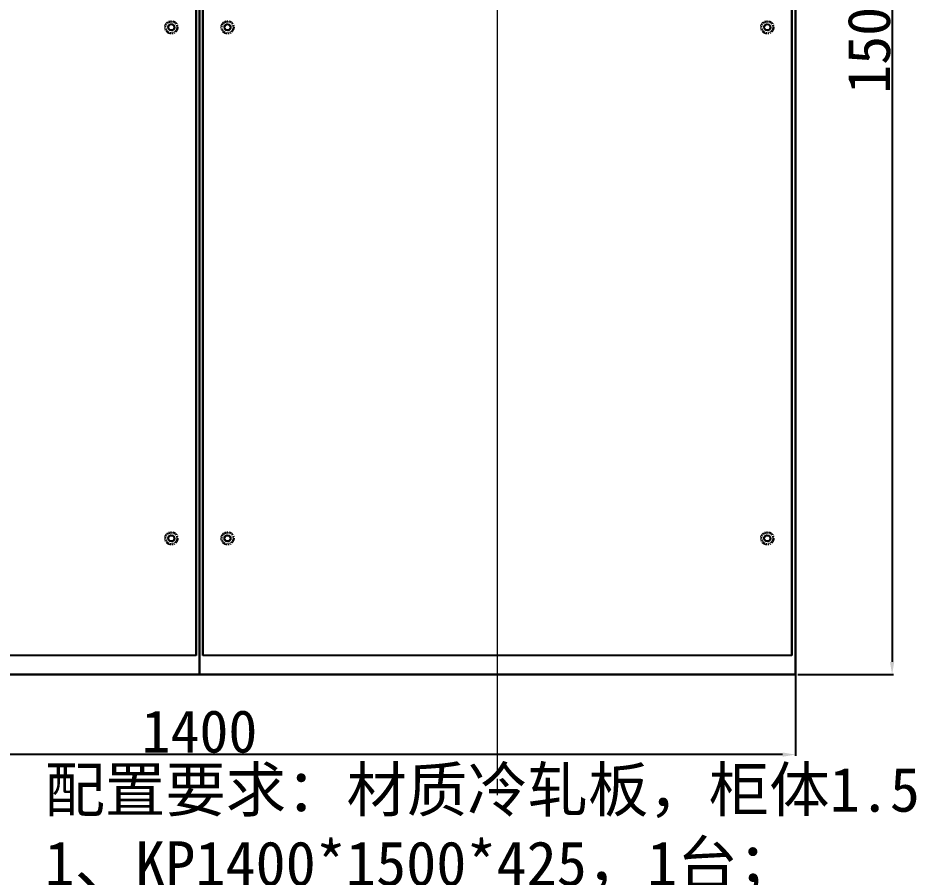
# Model space of a CAD drawing. Header units: millimetres. Extents: x 6893 to 19543, y -3475 to 6590.
# Drawn here: x 11512 to 12563, y -1901 to -892 of the extents above; entities that cross this region are included whole.
import ezdxf

# ---------------------------------------------------------------- set-up
doc = ezdxf.new("R2010")
doc.units = ezdxf.units.MM
doc.linetypes.add('CENTER2', pattern=[28.575, 19.05, -3.175, 3.175, -3.175])
doc.linetypes.add('PHANTOM', pattern=[12.7, 6.35, -1.27, 1.27, -1.27, 1.27, -1.27])
doc.layers.add('01', color=7, linetype='Continuous')
for name, color, linetype, lineweight in [('中心线', 1, 'CENTER2', 15), ('注释层', 3, 'Continuous', 0), ('轮廓层', 7, 'Continuous', 30)]:
    doc.layers.add(name, color=color, linetype=linetype, lineweight=lineweight)
doc.styles.get("Standard").update_dxf_attribs({"font": ''})
doc.styles.get('Standard').set_extended_font_data('SimSun')
doc.dimstyles.new('50#', dxfattribs={"dimtxt": 50, "dimasz": 15, "dimexe": 1.5, "dimexo": 3, "dimgap": 2, "dimtad": 1, "dimtoh": 1, "dimzin": 12, "dimdsep": 46, "dimtxsty": 'Standard', "dimcen": 20, "dimclrd": 3, "dimclre": 3, "dimclrt": 7, "dimadec": 0, "dimazin": 3, "dimtfac": 1, "dimtmove": 0, "dimatfit": 3, "dimfxl": 1, "dimarcsym": 0})

# ---------------------------------------------------------------- blocks, each defined once
blk = doc.blocks.new('*D216')
at = {"layer": 'Defpoints', "color": 0, "transparency": 16777216}
for p in [(12425.6, -163.1), (12425.6, -1663.1), (12539.2, -1663.1)]:
    blk.add_point(p, dxfattribs=at)
at = {"layer": '轮廓层', "color": 3, "lineweight": -2, "transparency": 16777216}
for p, q in [((12428.6, -163.1), (12540.7, -163.1)), ((12539.2, -178.1), (12539.2, -1648.1)), ((12428.6, -1663.1), (12540.7, -1663.1))]:
    blk.add_line(p, q, dxfattribs=at)
at = {"layer": '轮廓层', "color": 3, "transparency": 16777216}
for points in [[(12541.7, -178.1), (12536.7, -178.1), (12539.2, -163.1)], [(12536.7, -1648.1), (12541.7, -1648.1), (12539.2, -1663.1)]]:
    blk.add_solid(points, dxfattribs=at)
at = {"layer": '轮廓层', "color": 7, "transparency": 16777216, "insert": (12512.2, -913.1), "char_height": 50, "attachment_point": 5, "rotation": 90}
blk.add_mtext('1500', dxfattribs=at)
blk = doc.blocks.new('*D217')
at = {"layer": 'Defpoints', "color": 0, "transparency": 16777216}
for p in [(11025.6, -1660.1), (12425.6, -1660.1), (11025.6, -1757)]:
    blk.add_point(p, dxfattribs=at)
at = {"layer": '轮廓层', "color": 3, "lineweight": -2, "transparency": 16777216}
for p, q in [((11025.6, -1663.1), (11025.6, -1758.5)), ((12425.6, -1663.1), (12425.6, -1758.5)), ((12410.6, -1757), (11040.6, -1757))]:
    blk.add_line(p, q, dxfattribs=at)
at = {"layer": '轮廓层', "color": 3, "transparency": 16777216}
for points in [[(11040.6, -1754.5), (11040.6, -1759.5), (11025.6, -1757)], [(12410.6, -1759.5), (12410.6, -1754.5), (12425.6, -1757)]]:
    blk.add_solid(points, dxfattribs=at)
at = {"layer": '轮廓层', "color": 7, "transparency": 16777216, "insert": (11725.6, -1730), "char_height": 50, "attachment_point": 5}
blk.add_mtext('1400', dxfattribs=at)

msp = doc.modelspace()

# ---------------------------------------------------------------- linework, layer by layer
at = {"color": 7, "linetype": 'Continuous', "lineweight": 15}
msp.add_line((12425.5996, -1663.0901), (11025.5996, -1663.0901), dxfattribs=at)
at = {"color": 8, "linetype": 'PHANTOM', "lineweight": 0}
for centre, radius in [((11692.5996, -903.0901), 7.7456), ((11692.5996, -903.0901), 6.4728), ((11692.5996, -903.0901), 4.0879), ((11692.5996, -903.0901), 3.8757), ((11758.5996, -903.0901), 7.7456), ((11758.5996, -903.0901), 6.4728), ((11758.5996, -903.0901), 4.0879), ((11758.5996, -903.0901), 3.8757), ((12392.5996, -903.0901), 7.7456), ((12392.5996, -903.0901), 6.4728), ((12392.5996, -903.0901), 4.0879), ((12392.5996, -903.0901), 3.8757), ((11692.5996, -1503.0901), 7.7456), ((11692.5996, -1503.0901), 6.4728), ((11692.5996, -1503.0901), 4.0879), ((11692.5996, -1503.0901), 3.8757), ((11758.5996, -1503.0901), 7.7456), ((11758.5996, -1503.0901), 6.4728), ((11758.5996, -1503.0901), 4.0879), ((11758.5996, -1503.0901), 3.8757), ((12392.5996, -1503.0901), 7.7456), ((12392.5996, -1503.0901), 6.4728), ((12392.5996, -1503.0901), 4.0879), ((12392.5996, -1503.0901), 3.8757)]:
    msp.add_circle(centre, radius, dxfattribs=at)
for centre in [(11692.5996, -903.0901), (11758.5996, -903.0901), (12392.5996, -903.0901), (11692.5996, -1503.0901), (11758.5996, -1503.0901), (12392.5996, -1503.0901)]:
    msp.add_circle(centre, 3.5)
at = {"color": 7, "linetype": 'Continuous', "lineweight": 15}
for centre in [(11692.5996, -903.0901), (11758.5996, -903.0901), (12392.5996, -903.0901), (11692.5996, -1503.0901), (11758.5996, -1503.0901), (12392.5996, -1503.0901)]:
    msp.add_circle(centre, 3.25, dxfattribs=at)
at = {"layer": '01'}
for p, q in [((11721.5996, -1640.5901), (11029.5996, -1640.5901)), ((12421.5996, -1640.5901), (11729.5996, -1640.5901))]:
    msp.add_line(p, q, dxfattribs=at)
at = {"layer": '中心线'}
for p in [(12075.5996, -1804.6706), (12075.5996, -1763.0901)]:
    msp.add_line(p, (12075.5996, -138.1247), dxfattribs=at)
at = {"layer": '轮廓层'}
for p, q in [((11721.5996, -1640.5901), (11721.5996, -165.5901)), ((11725.5996, -1663.0901), (11725.5996, -163.0901)), ((11729.5996, -1640.5901), (11729.5996, -165.5901)), ((12421.5996, -1640.5901), (12421.5996, -165.5901)), ((12425.5996, -1663.0901), (12425.5996, -163.0901)), ((11025.5996, -1663.0901), (12425.5996, -1663.0901))]:
    msp.add_line(p, q, dxfattribs=at)

# ---------------------------------------------------------------- texts
at = {"layer": '注释层', "color": 0, "insert": (11543.7348, -1772.01), "char_height": 52, "width": 2993.046247, "attachment_point": 1}
msp.add_mtext('配置要求：材质冷轧板，柜体1.5，门板2.0\\P1、KP1400*1500*425，1台；\\P2、喷塑，柜体颜色RAL新7035，\\P3、前对开门，每台侧板1付.配HFM防雨锁，\\P  {\\C7;后背板（分为左右2块）；\\P4、每台配\\C1;2.5mm\\C7;镀锌安装板1大整块（分左右2块，\\P   中间并柜补板，高度非标见图），\\P每台纵梁4根，接地线2根，}配装门限位{\\C7;器2套； \\P5、每台配LED-02-A220-LS灯及行程开关1套；\\P\\A1;\\C0;6.按照图纸要求制作钣金件1.2，}\\P  \\A1;钣金件1需要焊接在柜体上，\\P 钣金2螺栓安装在钣金件1上。\\P7.包发件：SKB6625.230 1件，SKB6625.300 1件.', dxfattribs=at)

# ---------------------------------------------------------------- dimensions: what is measured, and where the dimension line sits
at = {"layer": '轮廓层'}
dim = msp.add_linear_dim(base=(12539.1565, -1663.0901), p1=(12425.5996, -163.0901), p2=(12425.5996, -1663.0901), angle=90, dimstyle='50#', dxfattribs=at)
dim.commit()
dim.dimension.update_dxf_attribs({"geometry": '*D216', "text_midpoint": (12539.1565, -913.0901), "dimtype": 160})
dim = msp.add_linear_dim(base=(11025.5996, -1757.0486), p1=(12425.5976, -1660.0785), p2=(11025.5996, -1660.0785), dimstyle='50#', dxfattribs=at)
dim.commit()
dim.dimension.update_dxf_attribs({"geometry": '*D217', "text_midpoint": (11725.5986, -1730.0486)})

doc.saveas('drawing.dxf')
